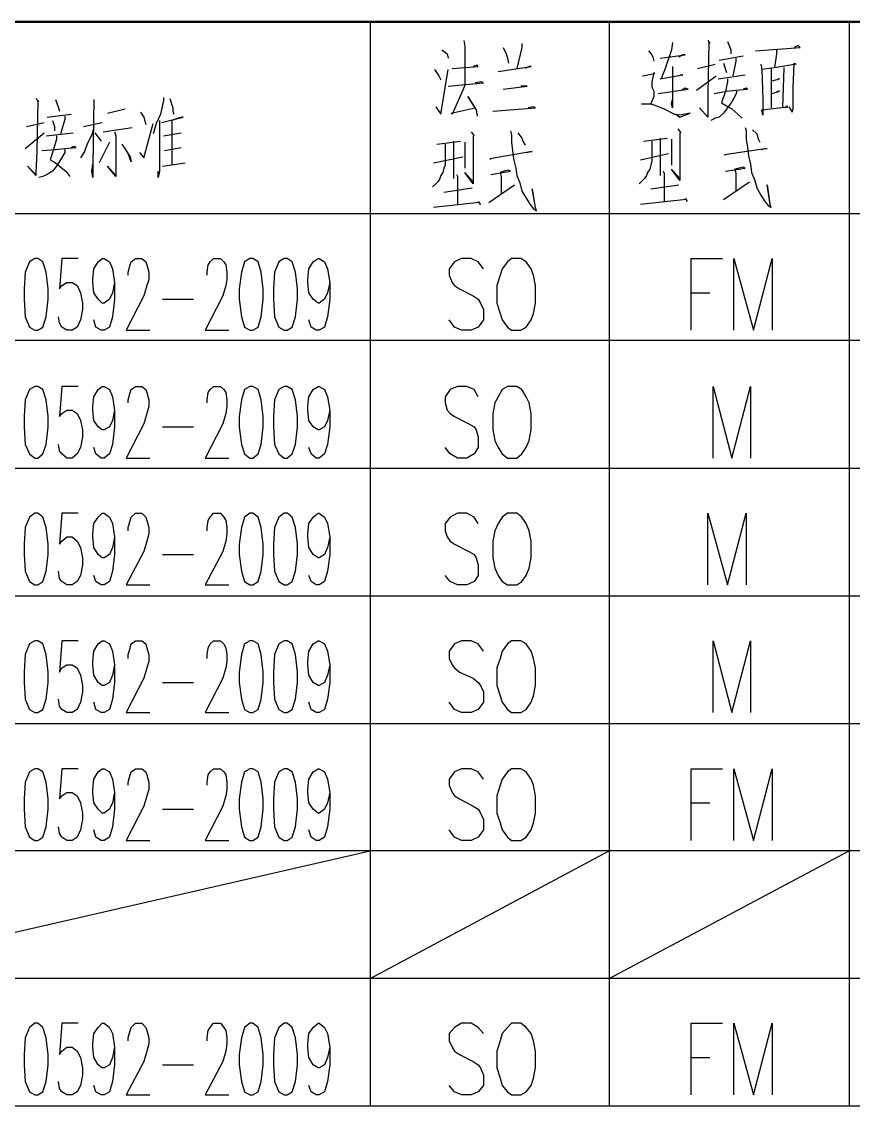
# Model space of a CAD drawing. Header units: millimetres. Extents: x -830 to 4759, y -3917 to 4295.
# Drawn here: x 3535 to 4057, y 639 to 1320 of the extents above; entities that cross this region are included whole.
import ezdxf

# ---------------------------------------------------------------- set-up
doc = ezdxf.new("R2010")
doc.units = ezdxf.units.MM
doc.layers.add('1', color=7, linetype='Continuous')

msp = doc.modelspace()

# ---------------------------------------------------------------- linework, layer by layer
at = {"layer": '1', "color": 0, "lineweight": 50}
msp.add_lwpolyline([(3054.22, 1319.52), (4253.81, 1319.52), (4253.81, 1198.97)], dxfattribs=at)
at = {"layer": '1', "color": 0, "lineweight": 25}
for points in [[(3754.04, 1319.52), (3754.04, 1198.97)], [(3903.9, 1319.52), (3903.9, 1198.97)], [(4054.42, 1319.52), (4054.42, 1198.97)], [(3812.68, 1307.79), (3813.33, 1303.88), (3813.33, 1279.77), (3812.03, 1276.51), (3805.51, 1261.52), (3804.86, 1262.17), (3819.85, 1265.43), (3815.29, 1272.6), (3820.5, 1264.13), (3821.15, 1260.22)], [(3943.65, 1306.48), (3943, 1301.92), (3939.09, 1290.19), (3936.48, 1283.68), (3935.83, 1283.68), (3950.17, 1286.28), (3949.52, 1286.28), (3947.56, 1285.63)], [(3965.81, 1307.79), (3967.11, 1305.83), (3966.46, 1306.48), (3965.81, 1274.55), (3965.81, 1261.52), (3965.81, 1260.22), (3965.81, 1259.57), (3960.59, 1265.43), (3965.81, 1259.57)], [(3978.19, 1307.13), (3980.14, 1301.92), (3980.14, 1299.32)], [(3799, 1301.92), (3802.25, 1299.32), (3802.91, 1296.71)], [(3837.44, 1303.23), (3839.4, 1299.32), (3840.05, 1296.71), (3840.7, 1293.45)], [(3849.17, 1305.83), (3849.17, 1303.23), (3845.91, 1290.19)], [(3928.66, 1301.27), (3930.62, 1298.66), (3931.27, 1297.36), (3931.92, 1294.75)], [(3995.78, 1301.27), (4023.8, 1303.23), (4022.5, 1304.53), (4019.89, 1303.23)], [(4008.81, 1301.92), (4008.81, 1299.32), (4007.51, 1290.84)], [(3935.83, 1296.71), (3951.47, 1298.66), (3950.17, 1298.66), (3947.56, 1297.36)], [(3959.29, 1290.19), (3970.37, 1292.8)], [(3972.97, 1295.41), (3987.96, 1298.01)], [(3975.58, 1293.45), (3976.88, 1289.54), (3977.53, 1287.59)], [(3983.4, 1296.71), (3983.4, 1294.75), (3981.44, 1285.63)], [(3999.04, 1292.8), (3999.69, 1289.54), (4000.34, 1270.65), (4000.34, 1260.87), (3999.69, 1264.13), (4015.98, 1266.08), (4015.33, 1266.74), (4014.02, 1265.43)], [(4016.63, 1266.08), (4018.59, 1262.83), (4019.24, 1264.78), (4019.24, 1277.81), (4019.89, 1293.45), (4021.19, 1292.8), (4008.81, 1290.84), (3999.69, 1289.54)], [(3794.44, 1289.54), (3797.04, 1285.63), (3798.34, 1283.03)], [(3795.09, 1266.08), (3798.34, 1261.52), (3802.91, 1289.54)], [(3805.51, 1290.19), (3821.8, 1291.5), (3821.15, 1292.15), (3818.54, 1291.5)], [(3834.18, 1288.24), (3855.03, 1291.5), (3853.73, 1291.5), (3851.12, 1290.19)], [(3924.76, 1285.63), (3932.57, 1286.94), (3931.92, 1287.59), (3930.62, 1281.72), (3930.62, 1279.77), (3930.62, 1278.46), (3931.92, 1275.86), (3931.92, 1274.55), (3931.92, 1272.6), (3929.97, 1268.04)], [(3943.65, 1291.5), (3943.65, 1265.43), (3943, 1268.04), (3943.65, 1270.65)], [(3972.32, 1283.68), (3989.26, 1286.28)], [(4005.55, 1290.19), (4005.55, 1265.43)], [(4013.37, 1290.84), (4012.72, 1265.43)], [(3802.91, 1279.12), (3825.06, 1281.07), (3823.76, 1281.72), (3819.85, 1281.07)], [(3837.44, 1277.16), (3852.43, 1279.12), (3850.47, 1279.12), (3848.52, 1279.12)], [(3958.64, 1276.51), (3971.02, 1285.63)], [(3978.19, 1283.68), (3978.19, 1281.72), (3976.88, 1275.86), (3974.28, 1268.69), (3977.53, 1266.74), (3980.79, 1264.78), (3984.7, 1261.52), (3987.31, 1258.92)], [(4006.21, 1282.37), (4010.77, 1283.68), (4010.11, 1283.68), (4009.46, 1283.03)], [(3934.53, 1274.55), (3953.43, 1277.16), (3951.47, 1277.81), (3949.52, 1276.51)], [(3984.05, 1275.86), (3983.4, 1273.9), (3980.79, 1269.34), (3978.19, 1265.43), (3975.58, 1262.17), (3972.97, 1259.57), (3970.37, 1258.92), (3967.76, 1257.61)], [(3969.72, 1274.55), (3977.53, 1275.86), (3983.4, 1276.51), (3990.57, 1277.16), (3989.92, 1277.81), (3987.96, 1277.16)], [(4006.21, 1274.55), (4010.77, 1275.86), (4010.11, 1275.86), (4008.81, 1275.21)], [(3544.22, 1271.3), (3546.18, 1269.34), (3545.52, 1269.99), (3544.87, 1238.07), (3544.22, 1225.03), (3544.22, 1223.73), (3544.22, 1223.08), (3539.01, 1228.94), (3544.22, 1223.73)], [(3556.6, 1270.65), (3558.56, 1265.43), (3559.21, 1263.48)], [(3580.71, 1270.65), (3580.06, 1229.59), (3580.06, 1221.78), (3579.41, 1225.68), (3580.06, 1230.25)], [(3624.37, 1271.95), (3624.37, 1269.99), (3622.41, 1261.52), (3619.81, 1255.66), (3617.85, 1249.14)], [(3628.28, 1271.3), (3630.23, 1265.43), (3630.23, 1263.48), (3630.88, 1261.52)], [(3830.92, 1263.48), (3857.64, 1265.43), (3856.34, 1266.08), (3853.08, 1265.43)], [(3924.1, 1268.04), (3928.01, 1268.04), (3929.97, 1268.04), (3931.92, 1267.39), (3938.44, 1264.78), (3944.95, 1261.52), (3945.61, 1261.52), (3948.21, 1259.57), (3954.73, 1262.17), (3948.21, 1260.87), (3944.3, 1261.52)], [(3551.39, 1259.57), (3566.38, 1261.52)], [(3562.47, 1260.22), (3562.47, 1258.26), (3559.86, 1249.14)], [(3589.18, 1262.17), (3600.26, 1264.78)], [(3610.03, 1262.83), (3611.99, 1259.57), (3613.29, 1255.01)], [(3623.06, 1256.31), (3636.75, 1259.57), (3636.1, 1259.57), (3633.49, 1258.92), (3629.58, 1257.61), (3629.58, 1229.59)], [(3538.36, 1253.7), (3549.43, 1256.31)], [(3554.65, 1257.61), (3555.95, 1253.7), (3555.95, 1251.1)], [(3580.71, 1253.7), (3579.41, 1248.49), (3576.8, 1243.28), (3574.85, 1238.07), (3572.24, 1234.16)], [(3574.19, 1253.7), (3585.92, 1256.31)], [(3586.57, 1250.45), (3604.82, 1253.05)], [(3609.38, 1237.41), (3611.99, 1234.16), (3617.85, 1255.66)], [(3621.76, 1257.61), (3621.76, 1230.9), (3621.76, 1225.68), (3621.11, 1221.78), (3621.11, 1225.68)], [(3946.91, 1252.4), (3948.86, 1249.79), (3948.21, 1249.79), (3948.21, 1219.82), (3943, 1226.99), (3948.21, 1221.12)], [(3989.26, 1253.05), (3989.92, 1251.1), (3989.92, 1245.88), (3990.57, 1240.67), (3991.22, 1235.46), (3992.52, 1230.25), (3993.17, 1225.03), (3995.13, 1220.47), (3996.43, 1215.26), (3999.04, 1210.7), (4001.64, 1206.79), (4003.6, 1204.18), (4005.55, 1202.88), (4004.9, 1204.83), (4002.95, 1217.21), (4004.9, 1203.53)], [(3993.82, 1251.75), (3996.43, 1249.14), (3997.08, 1246.54), (3998.39, 1243.93)], [(3537.7, 1240.02), (3549.43, 1249.79)], [(3550.74, 1247.84), (3567.68, 1249.79)], [(3557.25, 1247.84), (3557.25, 1245.88), (3555.3, 1239.37), (3553.34, 1232.85), (3556.6, 1230.9), (3559.21, 1228.94), (3563.12, 1225.68), (3565.72, 1222.43)], [(3581.36, 1249.79), (3585.27, 1244.58)], [(3593.74, 1250.45), (3594.39, 1247.84), (3594.39, 1228.29), (3594.39, 1223.73), (3594.39, 1222.43), (3589.18, 1228.94), (3594.39, 1223.08)], [(3624.37, 1247.84), (3635.44, 1249.79)], [(3817.24, 1250.45), (3819.2, 1247.84), (3818.54, 1247.84), (3818.54, 1217.87), (3813.33, 1225.03), (3818.54, 1219.17)], [(3842, 1251.1), (3842.65, 1248.49), (3842.65, 1243.93), (3843.31, 1238.72), (3843.96, 1233.5), (3845.26, 1227.64), (3845.91, 1223.08), (3847.87, 1218.52), (3849.17, 1213.3), (3851.78, 1208.74), (3854.38, 1204.83), (3856.34, 1202.23), (3858.29, 1200.92), (3857.64, 1202.88), (3855.69, 1214.61), (3857.64, 1201.58)], [(3846.56, 1249.79), (3849.17, 1246.54), (3849.82, 1244.58), (3851.12, 1241.97)], [(3925.41, 1244.58), (3940.39, 1246.54)], [(3935.83, 1246.54), (3935.83, 1223.08)], [(3943, 1245.88), (3943, 1229.59)], [(3562.47, 1239.37), (3562.47, 1237.41), (3559.86, 1232.85), (3557.25, 1228.94), (3554.65, 1225.68), (3551.39, 1223.73), (3548.78, 1222.43), (3546.18, 1221.78)], [(3548.13, 1238.72), (3556.6, 1239.37), (3562.47, 1240.02), (3569.63, 1240.67), (3568.33, 1241.32), (3566.38, 1240.67)], [(3590.48, 1243.93), (3589.83, 1242.63), (3583.97, 1230.9)], [(3598.3, 1242.63), (3603.52, 1234.81), (3604.17, 1231.55), (3602.21, 1236.76)], [(3625.02, 1238.72), (3635.44, 1240.67)], [(3800.95, 1242.63), (3800.95, 1232.85), (3800.95, 1229.59), (3800.3, 1227.64), (3799.65, 1225.03), (3798.34, 1223.08), (3797.69, 1221.12), (3796.39, 1219.17), (3795.09, 1217.87), (3793.13, 1215.91)], [(3795.74, 1242.63), (3810.73, 1244.58)], [(3806.16, 1244.58), (3806.16, 1221.12)], [(3813.33, 1243.93), (3813.33, 1227.64)], [(3930.62, 1244.58), (3930.62, 1234.81), (3930.62, 1232.2), (3929.97, 1229.59), (3929.32, 1226.99), (3928.01, 1225.03), (3927.36, 1223.08), (3926.06, 1221.12), (3924.76, 1219.82), (3922.8, 1217.87)], [(3999.69, 1239.37), (4001.64, 1240.02), (4002.95, 1240.02), (3976.23, 1236.11), (3976.88, 1236.11)], [(3793.78, 1230.9), (3812.03, 1234.81)], [(3852.43, 1237.41), (3854.38, 1238.07), (3855.69, 1238.07), (3828.97, 1233.5), (3829.62, 1233.5)], [(3923.45, 1232.85), (3941.05, 1236.76)], [(3623.72, 1228.94), (3638.05, 1230.9)], [(3829.62, 1223.73), (3842, 1225.68), (3840.7, 1226.34), (3838.09, 1225.68), (3835.49, 1225.03), (3836.14, 1222.43), (3836.14, 1211.35)], [(3937.79, 1225.68), (3938.44, 1224.38), (3938.44, 1206.79)], [(3976.88, 1225.68), (3989.26, 1227.64), (3987.96, 1228.29), (3985.35, 1227.64), (3982.75, 1226.99), (3983.4, 1224.38), (3983.4, 1213.3)], [(3808.12, 1223.73), (3808.77, 1222.43), (3808.77, 1204.83)], [(3975.58, 1208.09), (3991.87, 1219.17)], [(3800.3, 1212.65), (3817.89, 1215.26)], [(3828.32, 1206.14), (3844.61, 1217.21)], [(3929.97, 1214.61), (3947.56, 1217.21)], [(3821.8, 1206.79), (3823.11, 1204.83), (3822.45, 1206.14), (3793.78, 1202.88)], [(3951.47, 1208.74), (3952.77, 1206.79), (3952.12, 1208.09), (3923.45, 1204.83)], [(4253.81, 1198.97), (3054.22, 1198.97)], [(3754.04, 1198.97), (3754.04, 1119.47)], [(3903.9, 1198.97), (3903.9, 1119.47)], [(4054.42, 1198.97), (4054.42, 1119.47)], [(3543.57, 1170.95), (3540.31, 1169), (3537.7, 1162.48), (3537.05, 1152.05), (3537.05, 1145.54), (3537.7, 1134.46), (3540.31, 1127.94), (3543.57, 1125.99), (3545.52, 1125.99), (3548.78, 1127.94), (3550.74, 1134.46), (3552.04, 1145.54), (3552.04, 1152.05), (3550.74, 1162.48), (3548.78, 1169), (3545.52, 1170.95), (3543.57, 1170.95)], [(3570.94, 1170.95), (3560.51, 1170.95), (3559.21, 1152.05), (3560.51, 1154.01), (3563.77, 1155.96), (3567.03, 1155.96), (3570.28, 1154.01), (3572.24, 1149.45), (3573.54, 1142.93), (3573.54, 1139.02), (3572.24, 1132.51), (3570.28, 1127.94), (3567.03, 1125.99), (3563.77, 1125.99), (3560.51, 1127.94), (3559.21, 1130.55), (3558.56, 1134.46)], [(3593.74, 1155.96), (3592.44, 1149.45), (3590.48, 1145.54), (3587.23, 1142.93), (3585.92, 1142.93), (3583.32, 1145.54), (3580.71, 1149.45), (3580.06, 1155.96), (3580.06, 1157.92), (3580.71, 1164.43), (3583.32, 1169), (3585.92, 1170.95), (3587.23, 1170.95), (3590.48, 1169), (3592.44, 1164.43), (3593.74, 1155.96), (3593.74, 1145.54), (3592.44, 1134.46), (3590.48, 1127.94), (3587.23, 1125.99), (3585.27, 1125.99), (3582.01, 1127.94), (3580.71, 1132.51)], [(3602.21, 1160.52), (3602.21, 1162.48), (3603.52, 1167.04), (3604.17, 1169), (3606.77, 1170.95), (3610.68, 1170.95), (3613.29, 1169), (3613.94, 1167.04), (3615.25, 1162.48), (3615.25, 1157.92), (3613.94, 1154.01), (3611.99, 1147.49), (3600.91, 1125.99), (3615.9, 1125.99)], [(3651.73, 1160.52), (3651.73, 1162.48), (3652.39, 1167.04), (3653.69, 1169), (3655.64, 1170.95), (3660.21, 1170.95), (3662.16, 1169), (3663.46, 1167.04), (3664.12, 1162.48), (3664.12, 1157.92), (3663.46, 1154.01), (3661.51, 1147.49), (3650.43, 1125.99), (3665.42, 1125.99)], [(3678.45, 1170.95), (3675.19, 1169), (3673.24, 1162.48), (3671.93, 1152.05), (3671.93, 1145.54), (3673.24, 1134.46), (3675.19, 1127.94), (3678.45, 1125.99), (3680.41, 1125.99), (3683.66, 1127.94), (3685.62, 1134.46), (3686.92, 1145.54), (3686.92, 1152.05), (3685.62, 1162.48), (3683.66, 1169), (3680.41, 1170.95), (3678.45, 1170.95)], [(3699.95, 1170.95), (3696.7, 1169), (3694.09, 1162.48), (3693.44, 1152.05), (3693.44, 1145.54), (3694.09, 1134.46), (3696.7, 1127.94), (3699.95, 1125.99), (3701.91, 1125.99), (3705.17, 1127.94), (3707.12, 1134.46), (3708.42, 1145.54), (3708.42, 1152.05), (3707.12, 1162.48), (3705.17, 1169), (3701.91, 1170.95), (3699.95, 1170.95)], [(3728.62, 1155.96), (3727.32, 1149.45), (3725.37, 1145.54), (3722.11, 1142.93), (3721.46, 1142.93), (3718.2, 1145.54), (3715.59, 1149.45), (3714.94, 1155.96), (3714.94, 1157.92), (3715.59, 1164.43), (3718.2, 1169), (3721.46, 1170.95), (3722.11, 1170.95), (3725.37, 1169), (3727.32, 1164.43), (3728.62, 1155.96), (3728.62, 1145.54), (3727.32, 1134.46), (3725.37, 1127.94), (3722.11, 1125.99), (3720.15, 1125.99), (3716.89, 1127.94), (3715.59, 1132.51)], [(3825.06, 1164.43), (3821.8, 1169), (3817.24, 1170.95), (3811.38, 1170.95), (3806.82, 1169), (3803.56, 1164.43), (3803.56, 1160.52), (3805.51, 1155.96), (3806.82, 1154.01), (3810.07, 1152.05), (3818.54, 1147.49), (3821.8, 1145.54), (3823.11, 1142.93), (3825.06, 1139.02), (3825.06, 1132.51), (3821.8, 1127.94), (3817.24, 1125.99), (3811.38, 1125.99), (3806.82, 1127.94), (3803.56, 1132.51)], [(3842.65, 1170.95), (3840.05, 1169), (3836.79, 1164.43), (3835.49, 1160.52), (3833.53, 1154.01), (3833.53, 1142.93), (3835.49, 1136.42), (3836.79, 1132.51), (3840.05, 1127.94), (3842.65, 1125.99), (3848.52, 1125.99), (3851.78, 1127.94), (3855.03, 1132.51), (3856.34, 1136.42), (3857.64, 1142.93), (3857.64, 1154.01), (3856.34, 1160.52), (3855.03, 1164.43), (3851.78, 1169), (3848.52, 1170.95), (3842.65, 1170.95)], [(3955.38, 1125.99), (3955.38, 1170.95), (3974.93, 1170.95)], [(3982.1, 1125.99), (3982.1, 1170.95), (3994.48, 1125.99), (4006.21, 1170.95), (4006.21, 1125.99)], [(3623.72, 1145.54), (3643.26, 1145.54)], [(3955.38, 1149.45), (3967.11, 1149.45)], [(4253.81, 1119.47), (3054.22, 1119.47)], [(3754.04, 1119.47), (3754.04, 1039.33)], [(3903.9, 1119.47), (3903.9, 1039.33)], [(4054.42, 1119.47), (4054.42, 1039.33)], [(3543.57, 1090.8), (3540.31, 1088.85), (3537.7, 1082.33), (3537.05, 1071.91), (3537.05, 1065.39), (3537.7, 1054.31), (3540.31, 1048.45), (3543.57, 1045.84), (3545.52, 1045.84), (3548.78, 1048.45), (3550.74, 1054.31), (3552.04, 1065.39), (3552.04, 1071.91), (3550.74, 1082.33), (3548.78, 1088.85), (3545.52, 1090.8), (3543.57, 1090.8)], [(3570.94, 1090.8), (3560.51, 1090.8), (3559.21, 1071.91), (3560.51, 1073.86), (3563.77, 1075.82), (3567.03, 1075.82), (3570.28, 1073.86), (3572.24, 1069.3), (3573.54, 1063.44), (3573.54, 1058.88), (3572.24, 1052.36), (3570.28, 1048.45), (3567.03, 1045.84), (3563.77, 1045.84), (3560.51, 1048.45), (3559.21, 1050.4), (3558.56, 1054.31)], [(3593.74, 1075.82), (3592.44, 1069.3), (3590.48, 1065.39), (3587.23, 1063.44), (3585.92, 1063.44), (3583.32, 1065.39), (3580.71, 1069.3), (3580.06, 1075.82), (3580.06, 1078.42), (3580.71, 1084.29), (3583.32, 1088.85), (3585.92, 1090.8), (3587.23, 1090.8), (3590.48, 1088.85), (3592.44, 1084.29), (3593.74, 1075.82), (3593.74, 1065.39), (3592.44, 1054.31), (3590.48, 1048.45), (3587.23, 1045.84), (3585.27, 1045.84), (3582.01, 1048.45), (3580.71, 1052.36)], [(3602.21, 1080.38), (3602.21, 1082.33), (3603.52, 1086.89), (3604.17, 1088.85), (3606.77, 1090.8), (3610.68, 1090.8), (3613.29, 1088.85), (3613.94, 1086.89), (3615.25, 1082.33), (3615.25, 1078.42), (3613.94, 1073.86), (3611.99, 1067.35), (3600.91, 1045.84), (3615.9, 1045.84)], [(3651.73, 1080.38), (3651.73, 1082.33), (3652.39, 1086.89), (3653.69, 1088.85), (3655.64, 1090.8), (3660.21, 1090.8), (3662.16, 1088.85), (3663.46, 1086.89), (3664.12, 1082.33), (3664.12, 1078.42), (3663.46, 1073.86), (3661.51, 1067.35), (3650.43, 1045.84), (3665.42, 1045.84)], [(3678.45, 1090.8), (3675.19, 1088.85), (3673.24, 1082.33), (3671.93, 1071.91), (3671.93, 1065.39), (3673.24, 1054.31), (3675.19, 1048.45), (3678.45, 1045.84), (3680.41, 1045.84), (3683.66, 1048.45), (3685.62, 1054.31), (3686.92, 1065.39), (3686.92, 1071.91), (3685.62, 1082.33), (3683.66, 1088.85), (3680.41, 1090.8), (3678.45, 1090.8)], [(3699.95, 1090.8), (3696.7, 1088.85), (3694.09, 1082.33), (3693.44, 1071.91), (3693.44, 1065.39), (3694.09, 1054.31), (3696.7, 1048.45), (3699.95, 1045.84), (3701.91, 1045.84), (3705.17, 1048.45), (3707.12, 1054.31), (3708.42, 1065.39), (3708.42, 1071.91), (3707.12, 1082.33), (3705.17, 1088.85), (3701.91, 1090.8), (3699.95, 1090.8)], [(3728.62, 1075.82), (3727.32, 1069.3), (3725.37, 1065.39), (3722.11, 1063.44), (3721.46, 1063.44), (3718.2, 1065.39), (3715.59, 1069.3), (3714.94, 1075.82), (3714.94, 1078.42), (3715.59, 1084.29), (3718.2, 1088.85), (3721.46, 1090.8), (3722.11, 1090.8), (3725.37, 1088.85), (3727.32, 1084.29), (3728.62, 1075.82), (3728.62, 1065.39), (3727.32, 1054.31), (3725.37, 1048.45), (3722.11, 1045.84), (3720.15, 1045.84), (3716.89, 1048.45), (3715.59, 1052.36)], [(3821.8, 1084.29), (3819.2, 1088.85), (3814.63, 1090.8), (3808.77, 1090.8), (3804.21, 1088.85), (3800.95, 1084.29), (3800.95, 1080.38), (3802.25, 1075.82), (3804.21, 1073.86), (3806.82, 1071.91), (3815.94, 1067.35), (3819.2, 1065.39), (3820.5, 1063.44), (3821.8, 1058.88), (3821.8, 1052.36), (3819.2, 1048.45), (3814.63, 1045.84), (3808.77, 1045.84), (3804.21, 1048.45), (3800.95, 1052.36)], [(3840.05, 1090.8), (3836.79, 1088.85), (3834.18, 1084.29), (3832.23, 1080.38), (3830.92, 1073.86), (3830.92, 1063.44), (3832.23, 1056.92), (3834.18, 1052.36), (3836.79, 1048.45), (3840.05, 1045.84), (3845.91, 1045.84), (3849.17, 1048.45), (3851.78, 1052.36), (3853.73, 1056.92), (3855.03, 1063.44), (3855.03, 1073.86), (3853.73, 1080.38), (3851.78, 1084.29), (3849.17, 1088.85), (3845.91, 1090.8), (3840.05, 1090.8)], [(3969.06, 1045.84), (3969.06, 1090.8), (3980.79, 1045.84), (3992.52, 1090.8), (3992.52, 1045.84)], [(3623.72, 1065.39), (3643.26, 1065.39)], [(4253.81, 1039.33), (3054.22, 1039.33)], [(3754.04, 1039.33), (3754.04, 959.18)], [(3903.9, 1039.33), (3903.9, 959.18)], [(4054.42, 1039.33), (4054.42, 959.18)], [(3543.57, 1011.31), (3540.31, 1008.7), (3537.7, 1002.19), (3537.05, 991.76), (3537.05, 985.24), (3537.7, 974.82), (3540.31, 968.3), (3543.57, 966.35), (3545.52, 966.35), (3548.78, 968.3), (3550.74, 974.82), (3552.04, 985.24), (3552.04, 991.76), (3550.74, 1002.19), (3548.78, 1008.7), (3545.52, 1011.31), (3543.57, 1011.31)], [(3570.94, 1011.31), (3560.51, 1011.31), (3559.21, 991.76), (3560.51, 993.72), (3563.77, 996.32), (3567.03, 996.32), (3570.28, 993.72), (3572.24, 989.81), (3573.54, 983.29), (3573.54, 978.73), (3572.24, 972.21), (3570.28, 968.3), (3567.03, 966.35), (3563.77, 966.35), (3560.51, 968.3), (3559.21, 970.26), (3558.56, 974.82)], [(3593.74, 996.32), (3592.44, 989.81), (3590.48, 985.24), (3587.23, 983.29), (3585.92, 983.29), (3583.32, 985.24), (3580.71, 989.81), (3580.06, 996.32), (3580.06, 998.28), (3580.71, 1004.79), (3583.32, 1008.7), (3585.92, 1011.31), (3587.23, 1011.31), (3590.48, 1008.7), (3592.44, 1004.79), (3593.74, 996.32), (3593.74, 985.24), (3592.44, 974.82), (3590.48, 968.3), (3587.23, 966.35), (3585.27, 966.35), (3582.01, 968.3), (3580.71, 972.21)], [(3602.21, 1000.23), (3602.21, 1002.19), (3603.52, 1006.75), (3604.17, 1008.7), (3606.77, 1011.31), (3610.68, 1011.31), (3613.29, 1008.7), (3613.94, 1006.75), (3615.25, 1002.19), (3615.25, 998.28), (3613.94, 993.72), (3611.99, 987.2), (3600.91, 966.35), (3615.9, 966.35)], [(3651.73, 1000.23), (3651.73, 1002.19), (3652.39, 1006.75), (3653.69, 1008.7), (3655.64, 1011.31), (3660.21, 1011.31), (3662.16, 1008.7), (3663.46, 1006.75), (3664.12, 1002.19), (3664.12, 998.28), (3663.46, 993.72), (3661.51, 987.2), (3650.43, 966.35), (3665.42, 966.35)], [(3678.45, 1011.31), (3675.19, 1008.7), (3673.24, 1002.19), (3671.93, 991.76), (3671.93, 985.24), (3673.24, 974.82), (3675.19, 968.3), (3678.45, 966.35), (3680.41, 966.35), (3683.66, 968.3), (3685.62, 974.82), (3686.92, 985.24), (3686.92, 991.76), (3685.62, 1002.19), (3683.66, 1008.7), (3680.41, 1011.31), (3678.45, 1011.31)], [(3699.95, 1011.31), (3696.7, 1008.7), (3694.09, 1002.19), (3693.44, 991.76), (3693.44, 985.24), (3694.09, 974.82), (3696.7, 968.3), (3699.95, 966.35), (3701.91, 966.35), (3705.17, 968.3), (3707.12, 974.82), (3708.42, 985.24), (3708.42, 991.76), (3707.12, 1002.19), (3705.17, 1008.7), (3701.91, 1011.31), (3699.95, 1011.31)], [(3728.62, 996.32), (3727.32, 989.81), (3725.37, 985.24), (3722.11, 983.29), (3721.46, 983.29), (3718.2, 985.24), (3715.59, 989.81), (3714.94, 996.32), (3714.94, 998.28), (3715.59, 1004.79), (3718.2, 1008.7), (3721.46, 1011.31), (3722.11, 1011.31), (3725.37, 1008.7), (3727.32, 1004.79), (3728.62, 996.32), (3728.62, 985.24), (3727.32, 974.82), (3725.37, 968.3), (3722.11, 966.35), (3720.15, 966.35), (3716.89, 968.3), (3715.59, 972.21)], [(3821.8, 1004.79), (3819.2, 1008.7), (3814.63, 1011.31), (3808.77, 1011.31), (3804.21, 1008.7), (3800.95, 1004.79), (3800.95, 1000.23), (3802.25, 996.32), (3804.21, 993.72), (3806.82, 991.76), (3815.94, 987.2), (3819.2, 985.24), (3820.5, 983.29), (3821.8, 978.73), (3821.8, 972.21), (3819.2, 968.3), (3814.63, 966.35), (3808.77, 966.35), (3804.21, 968.3), (3800.95, 972.21)], [(3840.05, 1011.31), (3836.79, 1008.7), (3834.18, 1004.79), (3832.23, 1000.23), (3830.92, 993.72), (3830.92, 983.29), (3832.23, 976.77), (3834.18, 972.21), (3836.79, 968.3), (3840.05, 966.35), (3845.91, 966.35), (3849.17, 968.3), (3851.78, 972.21), (3853.73, 976.77), (3855.03, 983.29), (3855.03, 993.72), (3853.73, 1000.23), (3851.78, 1004.79), (3849.17, 1008.7), (3845.91, 1011.31), (3840.05, 1011.31)], [(3965.81, 966.35), (3965.81, 1011.31), (3978.19, 966.35), (3989.92, 1011.31), (3989.92, 966.35)], [(3623.72, 985.24), (3643.26, 985.24)], [(4251.21, 959.18), (3051.61, 959.18)], [(3754.04, 959.18), (3754.04, 879.03)], [(3903.9, 959.18), (3903.9, 879.03)], [(4054.42, 959.18), (4054.42, 879.03)], [(3543.57, 931.16), (3540.31, 929.21), (3537.7, 922.69), (3537.05, 911.61), (3537.05, 905.1), (3537.7, 894.67), (3540.31, 888.16), (3543.57, 886.2), (3545.52, 886.2), (3548.78, 888.16), (3550.74, 894.67), (3552.04, 905.1), (3552.04, 911.61), (3550.74, 922.69), (3548.78, 929.21), (3545.52, 931.16), (3543.57, 931.16)], [(3570.94, 931.16), (3560.51, 931.16), (3559.21, 911.61), (3560.51, 914.22), (3563.77, 916.17), (3567.03, 916.17), (3570.28, 914.22), (3572.24, 909.66), (3573.54, 903.14), (3573.54, 899.23), (3572.24, 892.72), (3570.28, 888.16), (3567.03, 886.2), (3563.77, 886.2), (3560.51, 888.16), (3559.21, 890.11), (3558.56, 894.67)], [(3593.74, 916.17), (3592.44, 909.66), (3590.48, 905.1), (3587.23, 903.14), (3585.92, 903.14), (3583.32, 905.1), (3580.71, 909.66), (3580.06, 916.17), (3580.06, 918.13), (3580.71, 924.65), (3583.32, 929.21), (3585.92, 931.16), (3587.23, 931.16), (3590.48, 929.21), (3592.44, 924.65), (3593.74, 916.17), (3593.74, 905.1), (3592.44, 894.67), (3590.48, 888.16), (3587.23, 886.2), (3585.27, 886.2), (3582.01, 888.16), (3580.71, 892.72)], [(3602.21, 920.08), (3602.21, 922.69), (3603.52, 926.6), (3604.17, 929.21), (3606.77, 931.16), (3610.68, 931.16), (3613.29, 929.21), (3613.94, 926.6), (3615.25, 922.69), (3615.25, 918.13), (3613.94, 914.22), (3611.99, 907.7), (3600.91, 886.2), (3615.9, 886.2)], [(3651.73, 920.08), (3651.73, 922.69), (3652.39, 926.6), (3653.69, 929.21), (3655.64, 931.16), (3660.21, 931.16), (3662.16, 929.21), (3663.46, 926.6), (3664.12, 922.69), (3664.12, 918.13), (3663.46, 914.22), (3661.51, 907.7), (3650.43, 886.2), (3665.42, 886.2)], [(3678.45, 931.16), (3675.19, 929.21), (3673.24, 922.69), (3671.93, 911.61), (3671.93, 905.1), (3673.24, 894.67), (3675.19, 888.16), (3678.45, 886.2), (3680.41, 886.2), (3683.66, 888.16), (3685.62, 894.67), (3686.92, 905.1), (3686.92, 911.61), (3685.62, 922.69), (3683.66, 929.21), (3680.41, 931.16), (3678.45, 931.16)], [(3699.95, 931.16), (3696.7, 929.21), (3694.09, 922.69), (3693.44, 911.61), (3693.44, 905.1), (3694.09, 894.67), (3696.7, 888.16), (3699.95, 886.2), (3701.91, 886.2), (3705.17, 888.16), (3707.12, 894.67), (3708.42, 905.1), (3708.42, 911.61), (3707.12, 922.69), (3705.17, 929.21), (3701.91, 931.16), (3699.95, 931.16)], [(3728.62, 916.17), (3727.32, 909.66), (3725.37, 905.1), (3722.11, 903.14), (3721.46, 903.14), (3718.2, 905.1), (3715.59, 909.66), (3714.94, 916.17), (3714.94, 918.13), (3715.59, 924.65), (3718.2, 929.21), (3721.46, 931.16), (3722.11, 931.16), (3725.37, 929.21), (3727.32, 924.65), (3728.62, 916.17), (3728.62, 905.1), (3727.32, 894.67), (3725.37, 888.16), (3722.11, 886.2), (3720.15, 886.2), (3716.89, 888.16), (3715.59, 892.72)], [(3825.06, 924.65), (3821.8, 929.21), (3817.24, 931.16), (3811.38, 931.16), (3806.82, 929.21), (3803.56, 924.65), (3803.56, 920.08), (3805.51, 916.17), (3806.82, 914.22), (3810.07, 911.61), (3818.54, 907.7), (3821.8, 905.1), (3823.11, 903.14), (3825.06, 899.23), (3825.06, 892.72), (3821.8, 888.16), (3817.24, 886.2), (3811.38, 886.2), (3806.82, 888.16), (3803.56, 892.72)], [(3842.65, 931.16), (3840.05, 929.21), (3836.79, 924.65), (3835.49, 920.08), (3833.53, 914.22), (3833.53, 903.14), (3835.49, 896.63), (3836.79, 892.72), (3840.05, 888.16), (3842.65, 886.2), (3848.52, 886.2), (3851.78, 888.16), (3855.03, 892.72), (3856.34, 896.63), (3857.64, 903.14), (3857.64, 914.22), (3856.34, 920.08), (3855.03, 924.65), (3851.78, 929.21), (3848.52, 931.16), (3842.65, 931.16)], [(3969.06, 886.2), (3969.06, 931.16), (3980.79, 886.2), (3992.52, 931.16), (3992.52, 886.2)], [(3623.72, 905.1), (3643.26, 905.1)], [(4253.81, 879.03), (3054.22, 879.03)], [(3754.04, 879.03), (3754.04, 799.54)], [(3903.9, 879.03), (3903.9, 799.54)], [(4054.42, 879.03), (4054.42, 799.54)], [(3543.57, 851.01), (3540.31, 849.06), (3537.7, 842.54), (3537.05, 832.12), (3537.05, 825.6), (3537.7, 814.53), (3540.31, 808.01), (3543.57, 806.05), (3545.52, 806.05), (3548.78, 808.01), (3550.74, 814.53), (3552.04, 825.6), (3552.04, 832.12), (3550.74, 842.54), (3548.78, 849.06), (3545.52, 851.01), (3543.57, 851.01)], [(3570.94, 851.01), (3560.51, 851.01), (3559.21, 832.12), (3560.51, 834.07), (3563.77, 836.03), (3567.03, 836.03), (3570.28, 834.07), (3572.24, 829.51), (3573.54, 823), (3573.54, 819.09), (3572.24, 812.57), (3570.28, 808.01), (3567.03, 806.05), (3563.77, 806.05), (3560.51, 808.01), (3559.21, 810.62), (3558.56, 814.53)], [(3593.74, 836.03), (3592.44, 829.51), (3590.48, 825.6), (3587.23, 823), (3585.92, 823), (3583.32, 825.6), (3580.71, 829.51), (3580.06, 836.03), (3580.06, 837.98), (3580.71, 844.5), (3583.32, 849.06), (3585.92, 851.01), (3587.23, 851.01), (3590.48, 849.06), (3592.44, 844.5), (3593.74, 836.03), (3593.74, 825.6), (3592.44, 814.53), (3590.48, 808.01), (3587.23, 806.05), (3585.27, 806.05), (3582.01, 808.01), (3580.71, 812.57)], [(3602.21, 840.59), (3602.21, 842.54), (3603.52, 847.11), (3604.17, 849.06), (3606.77, 851.01), (3610.68, 851.01), (3613.29, 849.06), (3613.94, 847.11), (3615.25, 842.54), (3615.25, 837.98), (3613.94, 834.07), (3611.99, 827.56), (3600.91, 806.05), (3615.9, 806.05)], [(3651.73, 840.59), (3651.73, 842.54), (3652.39, 847.11), (3653.69, 849.06), (3655.64, 851.01), (3660.21, 851.01), (3662.16, 849.06), (3663.46, 847.11), (3664.12, 842.54), (3664.12, 837.98), (3663.46, 834.07), (3661.51, 827.56), (3650.43, 806.05), (3665.42, 806.05)], [(3678.45, 851.01), (3675.19, 849.06), (3673.24, 842.54), (3671.93, 832.12), (3671.93, 825.6), (3673.24, 814.53), (3675.19, 808.01), (3678.45, 806.05), (3680.41, 806.05), (3683.66, 808.01), (3685.62, 814.53), (3686.92, 825.6), (3686.92, 832.12), (3685.62, 842.54), (3683.66, 849.06), (3680.41, 851.01), (3678.45, 851.01)], [(3699.95, 851.01), (3696.7, 849.06), (3694.09, 842.54), (3693.44, 832.12), (3693.44, 825.6), (3694.09, 814.53), (3696.7, 808.01), (3699.95, 806.05), (3701.91, 806.05), (3705.17, 808.01), (3707.12, 814.53), (3708.42, 825.6), (3708.42, 832.12), (3707.12, 842.54), (3705.17, 849.06), (3701.91, 851.01), (3699.95, 851.01)], [(3728.62, 836.03), (3727.32, 829.51), (3725.37, 825.6), (3722.11, 823), (3721.46, 823), (3718.2, 825.6), (3715.59, 829.51), (3714.94, 836.03), (3714.94, 837.98), (3715.59, 844.5), (3718.2, 849.06), (3721.46, 851.01), (3722.11, 851.01), (3725.37, 849.06), (3727.32, 844.5), (3728.62, 836.03), (3728.62, 825.6), (3727.32, 814.53), (3725.37, 808.01), (3722.11, 806.05), (3720.15, 806.05), (3716.89, 808.01), (3715.59, 812.57)], [(3825.06, 844.5), (3821.8, 849.06), (3817.24, 851.01), (3811.38, 851.01), (3806.82, 849.06), (3803.56, 844.5), (3803.56, 840.59), (3805.51, 836.03), (3806.82, 834.07), (3810.07, 832.12), (3818.54, 827.56), (3821.8, 825.6), (3823.11, 823), (3825.06, 819.09), (3825.06, 812.57), (3821.8, 808.01), (3817.24, 806.05), (3811.38, 806.05), (3806.82, 808.01), (3803.56, 812.57)], [(3842.65, 851.01), (3840.05, 849.06), (3836.79, 844.5), (3835.49, 840.59), (3833.53, 834.07), (3833.53, 823), (3835.49, 817.13), (3836.79, 812.57), (3840.05, 808.01), (3842.65, 806.05), (3848.52, 806.05), (3851.78, 808.01), (3855.03, 812.57), (3856.34, 817.13), (3857.64, 823), (3857.64, 834.07), (3856.34, 840.59), (3855.03, 844.5), (3851.78, 849.06), (3848.52, 851.01), (3842.65, 851.01)], [(3955.38, 806.05), (3955.38, 851.01), (3974.93, 851.01)], [(3982.1, 806.05), (3982.1, 851.01), (3994.48, 806.05), (4006.21, 851.01), (4006.21, 806.05)], [(3623.72, 825.6), (3643.26, 825.6)], [(3955.38, 829.51), (3967.11, 829.51)], [(4253.81, 799.54), (3054.22, 799.54)], [(3404.13, 719.39), (3754.04, 799.54)], [(3754.04, 799.54), (3754.04, 719.39)], [(3754.04, 719.39), (3903.9, 799.54)], [(3903.9, 799.54), (3903.9, 719.39)], [(3903.9, 719.39), (4054.42, 799.54)], [(4054.42, 799.54), (4054.42, 719.39)], [(4253.81, 719.39), (3054.22, 719.39)], [(3754.04, 719.39), (3754.04, 639.24)], [(3903.9, 719.39), (3903.9, 639.24)], [(4054.42, 719.39), (4054.42, 639.24)], [(3543.57, 691.37), (3540.31, 688.77), (3537.7, 682.25), (3537.05, 671.82), (3537.05, 665.31), (3537.7, 654.88), (3540.31, 648.37), (3543.57, 646.41), (3545.52, 646.41), (3548.78, 648.37), (3550.74, 654.88), (3552.04, 665.31), (3552.04, 671.82), (3550.74, 682.25), (3548.78, 688.77), (3545.52, 691.37), (3543.57, 691.37)], [(3570.94, 691.37), (3560.51, 691.37), (3559.21, 671.82), (3560.51, 673.78), (3563.77, 676.39), (3567.03, 676.39), (3570.28, 673.78), (3572.24, 669.87), (3573.54, 663.35), (3573.54, 658.79), (3572.24, 652.28), (3570.28, 648.37), (3567.03, 646.41), (3563.77, 646.41), (3560.51, 648.37), (3559.21, 650.32), (3558.56, 654.88)], [(3593.74, 676.39), (3592.44, 669.87), (3590.48, 665.31), (3587.23, 663.35), (3585.92, 663.35), (3583.32, 665.31), (3580.71, 669.87), (3580.06, 676.39), (3580.06, 678.34), (3580.71, 684.86), (3583.32, 688.77), (3585.92, 691.37), (3587.23, 691.37), (3590.48, 688.77), (3592.44, 684.86), (3593.74, 676.39), (3593.74, 665.31), (3592.44, 654.88), (3590.48, 648.37), (3587.23, 646.41), (3585.27, 646.41), (3582.01, 648.37), (3580.71, 652.28)], [(3602.21, 680.3), (3602.21, 682.25), (3603.52, 686.81), (3604.17, 688.77), (3606.77, 691.37), (3610.68, 691.37), (3613.29, 688.77), (3613.94, 686.81), (3615.25, 682.25), (3615.25, 678.34), (3613.94, 673.78), (3611.99, 667.26), (3600.91, 646.41), (3615.9, 646.41)], [(3651.73, 680.3), (3651.73, 682.25), (3652.39, 686.81), (3653.69, 688.77), (3655.64, 691.37), (3660.21, 691.37), (3662.16, 688.77), (3663.46, 686.81), (3664.12, 682.25), (3664.12, 678.34), (3663.46, 673.78), (3661.51, 667.26), (3650.43, 646.41), (3665.42, 646.41)], [(3678.45, 691.37), (3675.19, 688.77), (3673.24, 682.25), (3671.93, 671.82), (3671.93, 665.31), (3673.24, 654.88), (3675.19, 648.37), (3678.45, 646.41), (3680.41, 646.41), (3683.66, 648.37), (3685.62, 654.88), (3686.92, 665.31), (3686.92, 671.82), (3685.62, 682.25), (3683.66, 688.77), (3680.41, 691.37), (3678.45, 691.37)], [(3699.95, 691.37), (3696.7, 688.77), (3694.09, 682.25), (3693.44, 671.82), (3693.44, 665.31), (3694.09, 654.88), (3696.7, 648.37), (3699.95, 646.41), (3701.91, 646.41), (3705.17, 648.37), (3707.12, 654.88), (3708.42, 665.31), (3708.42, 671.82), (3707.12, 682.25), (3705.17, 688.77), (3701.91, 691.37), (3699.95, 691.37)], [(3728.62, 676.39), (3727.32, 669.87), (3725.37, 665.31), (3722.11, 663.35), (3721.46, 663.35), (3718.2, 665.31), (3715.59, 669.87), (3714.94, 676.39), (3714.94, 678.34), (3715.59, 684.86), (3718.2, 688.77), (3721.46, 691.37), (3722.11, 691.37), (3725.37, 688.77), (3727.32, 684.86), (3728.62, 676.39), (3728.62, 665.31), (3727.32, 654.88), (3725.37, 648.37), (3722.11, 646.41), (3720.15, 646.41), (3716.89, 648.37), (3715.59, 652.28)], [(3825.06, 684.86), (3821.8, 688.77), (3817.24, 691.37), (3811.38, 691.37), (3806.82, 688.77), (3803.56, 684.86), (3803.56, 680.3), (3805.51, 676.39), (3806.82, 673.78), (3810.07, 671.82), (3818.54, 667.26), (3821.8, 665.31), (3823.11, 663.35), (3825.06, 658.79), (3825.06, 652.28), (3821.8, 648.37), (3817.24, 646.41), (3811.38, 646.41), (3806.82, 648.37), (3803.56, 652.28)], [(3842.65, 691.37), (3840.05, 688.77), (3836.79, 684.86), (3835.49, 680.3), (3833.53, 673.78), (3833.53, 663.35), (3835.49, 656.84), (3836.79, 652.28), (3840.05, 648.37), (3842.65, 646.41), (3848.52, 646.41), (3851.78, 648.37), (3855.03, 652.28), (3856.34, 656.84), (3857.64, 663.35), (3857.64, 673.78), (3856.34, 680.3), (3855.03, 684.86), (3851.78, 688.77), (3848.52, 691.37), (3842.65, 691.37)], [(3955.38, 646.41), (3955.38, 691.37), (3974.93, 691.37)], [(3982.1, 646.41), (3982.1, 691.37), (3994.48, 646.41), (4006.21, 691.37), (4006.21, 646.41)], [(3955.38, 669.87), (3967.11, 669.87)], [(3623.72, 665.31), (3643.26, 665.31)], [(4253.81, 639.24), (3054.22, 639.24)]]:
    msp.add_lwpolyline(points, dxfattribs=at)

doc.saveas('drawing.dxf')
